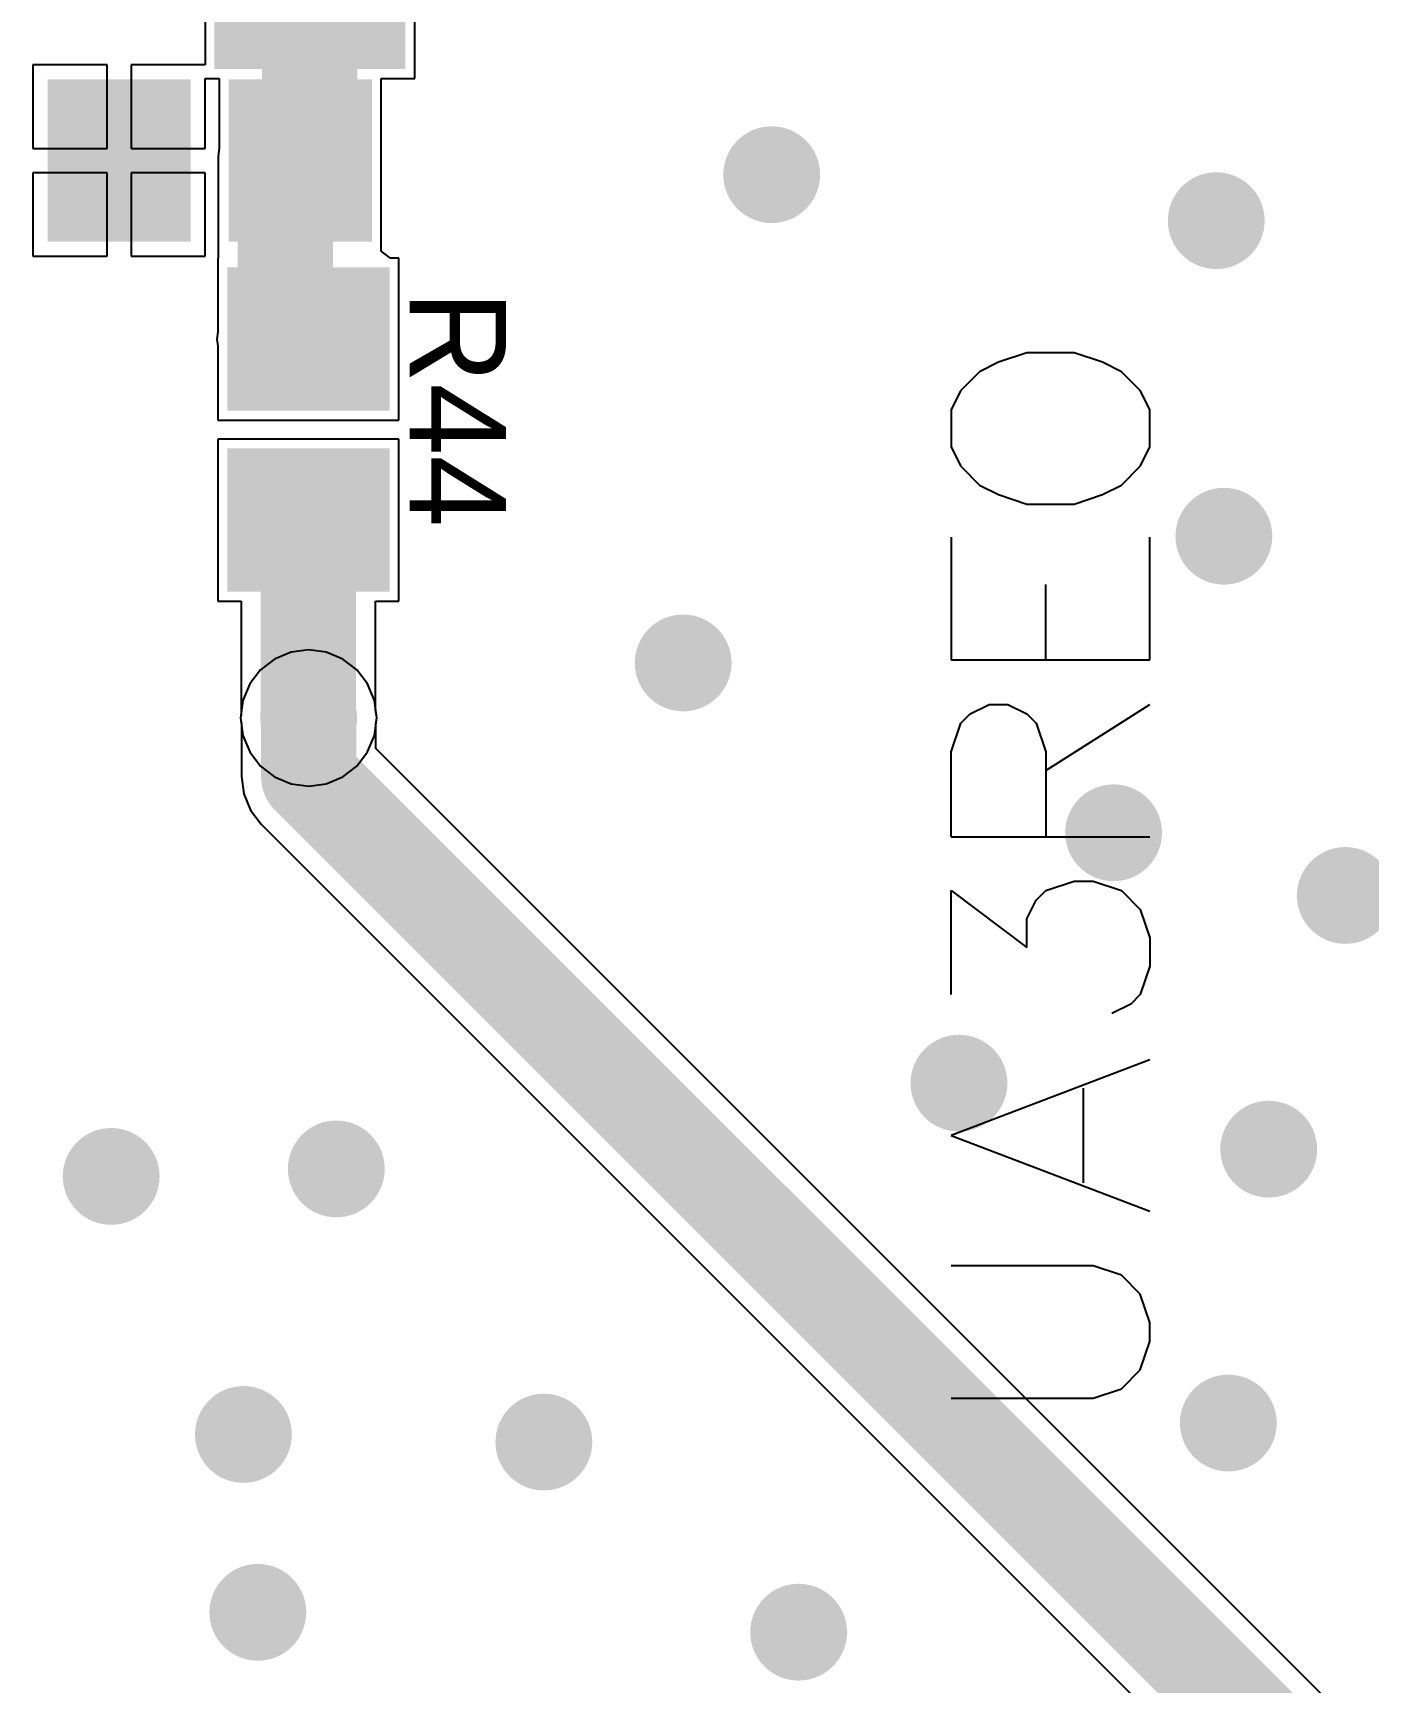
# Model space of a CAD drawing. Header units: millimetres. Extents: x 0 to 7.36, y -3.03 to 0.
# Drawn here: x 5.027 to 5.578, y -2.344 to -1.662 of the extents above; entities that cross this region are included whole.
import ezdxf

# ---------------------------------------------------------------- set-up
doc = ezdxf.new("R2010")
doc.units = ezdxf.units.MM
doc.header["$MEASUREMENT"] = 0
for name, color, linetype in [('BottomLayer', 5, 'Continuous'), ('MultiLayer', 9, 'Continuous'), ('TopLayer', 1, 'Continuous'), ('TopOverlay', 2, 'Continuous'), ('TopPaste', 8, 'Continuous'), ('TopSolder', 216, 'Continuous'), ('ViaHoleLayer', 16, 'Continuous')]:
    doc.layers.add(name, color=color, linetype=linetype)

# ---------------------------------------------------------------- blocks, each defined once
blk = doc.blocks.new('RES_0805_22')
at = {"layer": 'TopLayer'}
for points in [[(-0.06299, -0.02953), (-0.01181, -0.02953), (-0.06299, 0.02953), (-0.01181, 0.02953)], [(0.01181, -0.02953), (0.06299, -0.02953), (0.01181, 0.02953), (0.06299, 0.02953)]]:
    blk.add_solid(points, dxfattribs=at)
at = {"layer": 'TopPaste'}
for points in [[(-0.06299, -0.02953), (-0.01181, -0.02953), (-0.06299, 0.02953), (-0.01181, 0.02953)], [(0.01181, -0.02953), (0.06299, -0.02953), (0.01181, 0.02953), (0.06299, 0.02953)]]:
    blk.add_solid(points, dxfattribs=at)
at = {"layer": 'TopSolder'}
for points in [[(-0.06699, -0.03353), (-0.00781, -0.03353), (-0.06699, 0.03353), (-0.00781, 0.03353)], [(0.00781, -0.03353), (0.06699, -0.03353), (0.00781, 0.03353), (0.06699, 0.03353)]]:
    blk.add_solid(points, dxfattribs=at)
blk = doc.blocks.new('SS14_206')
at = {"layer": 'TopLayer'}
for points in [[(-0.08661, -0.03543), (-0.02362, -0.03543), (-0.08661, 0.03543), (-0.02362, 0.03543)], [(0.02362, -0.03543), (0.08661, -0.03543), (0.02362, 0.03543), (0.08661, 0.03543)]]:
    blk.add_solid(points, dxfattribs=at)
at = {"layer": 'TopOverlay', "const_width": 0.01}
for points in [[(-0.01182, 0.03146), (-0.01182, -0.03146)], [(-0.01178, 0.03146), (0.01178, 0.03146)], [(-0.00437, 0.03146), (-0.00437, -0.03146)], [(-0.01178, -0.03146), (0.01178, -0.03146)]]:
    blk.add_lwpolyline(points, dxfattribs=at)
at = {"layer": 'TopOverlay', "const_width": 0.005}
for points in [[(-0.01431, 0.03146, 1), (-0.00932, 0.03146, 1)], [(-0.01428, 0.03146, 1), (-0.00928, 0.03146, 1)], [(-0.00687, 0.03146, 1), (-0.00187, 0.03146, 1)], [(0.00928, 0.03146, 1), (0.01428, 0.03146, 1)], [(-0.01431, -0.03146, 1), (-0.00932, -0.03146, 1)], [(-0.01428, -0.03146, 1), (-0.00928, -0.03146, 1)], [(-0.00687, -0.03146, 1), (-0.00187, -0.03146, 1)], [(0.00928, -0.03146, 1), (0.01428, -0.03146, 1)]]:
    blk.add_lwpolyline(points, format="xyb", close=True, dxfattribs=at)
at = {"layer": 'TopPaste'}
for points in [[(-0.08661, -0.03543), (-0.02362, -0.03543), (-0.08661, 0.03543), (-0.02362, 0.03543)], [(0.02362, -0.03543), (0.08661, -0.03543), (0.02362, 0.03543), (0.08661, 0.03543)]]:
    blk.add_solid(points, dxfattribs=at)
at = {"layer": 'TopSolder'}
for points in [[(-0.09061, -0.03943), (-0.01962, -0.03943), (-0.09061, 0.03943), (-0.01962, 0.03943)], [(0.01962, -0.03943), (0.09061, -0.03943), (0.01962, 0.03943), (0.09061, 0.03943)]]:
    blk.add_solid(points, dxfattribs=at)
blk = doc.blocks.new('RES_0805_256')
at = {"layer": 'TopLayer'}
for points in [[(-0.06299, -0.02953), (-0.01181, -0.02953), (-0.06299, 0.02953), (-0.01181, 0.02953)], [(0.01181, -0.02953), (0.06299, -0.02953), (0.01181, 0.02953), (0.06299, 0.02953)]]:
    blk.add_solid(points, dxfattribs=at)
at = {"layer": 'TopPaste'}
for points in [[(-0.06299, -0.02953), (-0.01181, -0.02953), (-0.06299, 0.02953), (-0.01181, 0.02953)], [(0.01181, -0.02953), (0.06299, -0.02953), (0.01181, 0.02953), (0.06299, 0.02953)]]:
    blk.add_solid(points, dxfattribs=at)
at = {"layer": 'TopSolder'}
for points in [[(-0.06699, -0.03353), (-0.00781, -0.03353), (-0.06699, 0.03353), (-0.00781, 0.03353)], [(0.00781, -0.03353), (0.06699, -0.03353), (0.00781, 0.03353), (0.06699, 0.03353)]]:
    blk.add_solid(points, dxfattribs=at)

msp = doc.modelspace()

# ---------------------------------------------------------------- linework, layer by layer
at = {"layer": 'BottomLayer'}
for p, q in [((5.12683, -1.92092), (5.12101, -1.92539)), ((5.13361, -1.91811), (5.12683, -1.92092)), ((5.14089, -1.91715), (5.13361, -1.91811)), ((5.14816, -1.91811), (5.14089, -1.91715)), ((5.15494, -1.92092), (5.14816, -1.91811)), ((5.16077, -1.92539), (5.15494, -1.92092)), ((5.12101, -1.92539), (5.11654, -1.93121)), ((5.16523, -1.93121), (5.16077, -1.92539)), ((5.11654, -1.93121), (5.11373, -1.93799)), ((5.16804, -1.93799), (5.16523, -1.93121)), ((5.11373, -1.93799), (5.11277, -1.94527)), ((5.169, -1.94527), (5.16804, -1.93799)), ((5.11277, -1.94527), (5.11309, -1.94768)), ((5.11309, -1.94768), (5.11309, -1.96946)), ((5.16868, -1.94768), (5.169, -1.94527)), ((5.16868, -1.95794), (5.16868, -1.94768)), ((5.7747, -2.56395), (5.16868, -1.95794)), ((5.11309, -1.96946), (5.11404, -1.97665)), ((5.11404, -1.97665), (5.11681, -1.98336)), ((5.11681, -1.98336), (5.12123, -1.98911)), ((5.12123, -1.98911), (5.78004, -2.64792))]:
    msp.add_line(p, q, dxfattribs=at)
for points, const_width in [([(5.32213, -1.72082, 1), (5.34213, -1.72082, 1)], 0.02), ([(5.50576, -1.73982, 1), (5.52576, -1.73982, 1)], 0.02), ([(5.5089, -1.87019, 1), (5.5289, -1.87019, 1)], 0.02), ([(5.28557, -1.92253, 1), (5.30557, -1.92253, 1)], 0.02), ([(5.13089, -1.94527, 1), (5.15089, -1.94527, 1)], 0.02), ([(5.13104, -1.94527, 1), (5.15073, -1.94527, 1)], 0.01969), ([(5.13104, -1.96946, 1), (5.15073, -1.96946, 1)], 0.01969), ([(5.13104, -1.96946, 1), (5.15073, -1.96946, 1)], 0.01969), ([(5.46335, -1.9927, 1), (5.48335, -1.9927, 1)], 0.02), ([(5.55907, -2.0186, 1), (5.57907, -2.0186, 1)], 0.02), ([(5.39947, -2.09615, 1), (5.41947, -2.09615, 1)], 0.02), ([(5.52743, -2.12342, 1), (5.54743, -2.12342, 1)], 0.02), ([(5.14229, -2.13159, 1), (5.16229, -2.13159, 1)], 0.02), ([(5.0493, -2.13467, 1), (5.0693, -2.13467, 1)], 0.02), ([(5.51074, -2.23656, 1), (5.53074, -2.23656, 1)], 0.02), ([(5.10393, -2.24128, 1), (5.12393, -2.24128, 1)], 0.02), ([(5.22802, -2.24442, 1), (5.24802, -2.24442, 1)], 0.02), ([(5.10988, -2.31477, 1), (5.12988, -2.31477, 1)], 0.02), ([(5.33325, -2.32296, 1), (5.35325, -2.32296, 1)], 0.02)]:
    msp.add_lwpolyline(points, format="xyb", close=True, dxfattribs=dict(at, const_width=const_width))
at = {"layer": 'BottomLayer', "const_width": 0.03937}
for points in [[(5.14089, -1.96946), (5.14089, -1.94527)], [(5.14089, -1.96946), (5.7997, -2.62826)]]:
    msp.add_lwpolyline(points, dxfattribs=at)
at = {"layer": 'MultiLayer', "const_width": 0.02}
for points in [[(5.32213, -1.72082, 1), (5.34213, -1.72082, 1)], [(5.50576, -1.73982, 1), (5.52576, -1.73982, 1)], [(5.5089, -1.87019, 1), (5.5289, -1.87019, 1)], [(5.28557, -1.92253, 1), (5.30557, -1.92253, 1)], [(5.13089, -1.94527, 1), (5.15089, -1.94527, 1)], [(5.46335, -1.9927, 1), (5.48335, -1.9927, 1)], [(5.55907, -2.0186, 1), (5.57907, -2.0186, 1)], [(5.39947, -2.09615, 1), (5.41947, -2.09615, 1)], [(5.52743, -2.12342, 1), (5.54743, -2.12342, 1)], [(5.14229, -2.13159, 1), (5.16229, -2.13159, 1)], [(5.0493, -2.13467, 1), (5.0693, -2.13467, 1)], [(5.51074, -2.23656, 1), (5.53074, -2.23656, 1)], [(5.10393, -2.24128, 1), (5.12393, -2.24128, 1)], [(5.22802, -2.24442, 1), (5.24802, -2.24442, 1)], [(5.10988, -2.31477, 1), (5.12988, -2.31477, 1)], [(5.33325, -2.32296, 1), (5.35325, -2.32296, 1)]]:
    msp.add_lwpolyline(points, format="xyb", close=True, dxfattribs=at)
at = {"layer": 'TopLayer'}
for p, q in [((5.09809, -1.6023), (5.09809, -1.67547)), ((5.1847, -1.68104), (5.1847, -1.6023)), ((5.0576, -1.67547), (5.02701, -1.67547)), ((5.02701, -1.67547), (5.02701, -1.71)), ((5.0576, -1.71), (5.0576, -1.67547)), ((5.09809, -1.67547), (5.0676, -1.67547)), ((5.0676, -1.67547), (5.0676, -1.71)), ((5.09819, -1.71), (5.09819, -1.68104)), ((5.09819, -1.68104), (5.10394, -1.68104)), ((5.10394, -1.68104), (5.10394, -1.70979)), ((5.17087, -1.7524), (5.17087, -1.68104)), ((5.17087, -1.68104), (5.1847, -1.68104)), ((5.10394, -1.70979), (5.10346, -1.71345)), ((5.02701, -1.71), (5.0576, -1.71)), ((5.0676, -1.71), (5.09819, -1.71)), ((5.10346, -1.71345), (5.10346, -1.75525)), ((5.0576, -1.72), (5.02701, -1.72)), ((5.02701, -1.72), (5.02701, -1.75453)), ((5.0576, -1.75453), (5.0576, -1.72)), ((5.09819, -1.72), (5.0676, -1.72)), ((5.0676, -1.72), (5.0676, -1.75453)), ((5.09819, -1.75453), (5.09819, -1.72)), ((5.02701, -1.75453), (5.0576, -1.75453)), ((5.0676, -1.75453), (5.09819, -1.75453)), ((5.10346, -1.75525), (5.10335, -1.75525)), ((5.10335, -1.75525), (5.10335, -1.78571)), ((5.17469, -1.75525), (5.17087, -1.7524)), ((5.17815, -1.75525), (5.17469, -1.75525)), ((5.17815, -1.82218), (5.17815, -1.75525)), ((5.10335, -1.78571), (5.10295, -1.78871)), ((5.10295, -1.78871), (5.10335, -1.79171)), ((5.10335, -1.79171), (5.10335, -1.82218)), ((5.10335, -1.82218), (5.17815, -1.82218)), ((5.17815, -1.83005), (5.10335, -1.83005)), ((5.10335, -1.83005), (5.10335, -1.89698)), ((5.17815, -1.89698), (5.17815, -1.83005)), ((5.10335, -1.89698), (5.11295, -1.89698)), ((5.11295, -1.89698), (5.11295, -1.9439)), ((5.16854, -1.94181), (5.16854, -1.89698)), ((5.16854, -1.89698), (5.17815, -1.89698)), ((5.11295, -1.9439), (5.11277, -1.94527)), ((5.11277, -1.94527), (5.11373, -1.95254)), ((5.16804, -1.95254), (5.169, -1.94527)), ((5.169, -1.94527), (5.16854, -1.94181)), ((5.11373, -1.95254), (5.11654, -1.95933)), ((5.16523, -1.95933), (5.16804, -1.95254)), ((5.11654, -1.95933), (5.12101, -1.96515)), ((5.16077, -1.96515), (5.16523, -1.95933)), ((5.12101, -1.96515), (5.12683, -1.96962)), ((5.15494, -1.96962), (5.16077, -1.96515)), ((5.12683, -1.96962), (5.13361, -1.97242)), ((5.13361, -1.97242), (5.14089, -1.97338)), ((5.14089, -1.97338), (5.14816, -1.97242)), ((5.14816, -1.97242), (5.15494, -1.96962))]:
    msp.add_line(p, q, dxfattribs=at)
at = {"layer": 'TopLayer', "const_width": 0.03937}
for points in [[(5.14125, -1.71345), (5.14125, -1.64181)], [(5.13125, -1.78821), (5.13125, -1.71345)], [(5.13075, -1.78871), (5.13125, -1.78821)], [(5.14075, -1.94513), (5.14075, -1.86352)], [(5.14075, -1.94513), (5.14089, -1.94527)]]:
    msp.add_lwpolyline(points, dxfattribs=at)
at = {"layer": 'TopLayer'}
for points, const_width in [([(5.12141, -1.71345, 1), (5.14109, -1.71345, 1)], 0.01969), ([(5.13141, -1.71345, 1), (5.15109, -1.71345, 1)], 0.01969), ([(5.32213, -1.72082, 1), (5.34213, -1.72082, 1)], 0.02), ([(5.50576, -1.73982, 1), (5.52576, -1.73982, 1)], 0.02), ([(5.12091, -1.78871, 1), (5.14059, -1.78871, 1)], 0.01969), ([(5.12141, -1.78821, 1), (5.14109, -1.78821, 1)], 0.01969), ([(5.12141, -1.78821, 1), (5.14109, -1.78821, 1)], 0.01969), ([(5.13091, -1.86352, 1), (5.15059, -1.86352, 1)], 0.01969), ([(5.5089, -1.87019, 1), (5.5289, -1.87019, 1)], 0.02), ([(5.28557, -1.92253, 1), (5.30557, -1.92253, 1)], 0.02), ([(5.13089, -1.94527, 1), (5.15089, -1.94527, 1)], 0.02), ([(5.13091, -1.94513, 1), (5.15059, -1.94513, 1)], 0.01969), ([(5.13091, -1.94513, 1), (5.15059, -1.94513, 1)], 0.01969), ([(5.13104, -1.94527, 1), (5.15073, -1.94527, 1)], 0.01969), ([(5.46335, -1.9927, 1), (5.48335, -1.9927, 1)], 0.02), ([(5.55907, -2.0186, 1), (5.57907, -2.0186, 1)], 0.02), ([(5.39947, -2.09615, 1), (5.41947, -2.09615, 1)], 0.02), ([(5.52743, -2.12342, 1), (5.54743, -2.12342, 1)], 0.02), ([(5.14229, -2.13159, 1), (5.16229, -2.13159, 1)], 0.02), ([(5.0493, -2.13467, 1), (5.0693, -2.13467, 1)], 0.02), ([(5.51074, -2.23656, 1), (5.53074, -2.23656, 1)], 0.02), ([(5.10393, -2.24128, 1), (5.12393, -2.24128, 1)], 0.02), ([(5.22802, -2.24442, 1), (5.24802, -2.24442, 1)], 0.02), ([(5.10988, -2.31477, 1), (5.12988, -2.31477, 1)], 0.02), ([(5.33325, -2.32296, 1), (5.35325, -2.32296, 1)], 0.02)]:
    msp.add_lwpolyline(points, format="xyb", close=True, dxfattribs=dict(at, const_width=const_width))
at = {"layer": 'TopOverlay'}
for p, q in [((5.42581, -1.79832), (5.418, -1.80222)), ((5.43752, -1.79441), (5.42581, -1.79832)), ((5.45705, -1.79441), (5.43752, -1.79441)), ((5.46876, -1.79832), (5.45705, -1.79441)), ((5.47657, -1.80222), (5.46876, -1.79832)), ((5.418, -1.80222), (5.41019, -1.81003)), ((5.48438, -1.81003), (5.47657, -1.80222)), ((5.41019, -1.81003), (5.40629, -1.81784)), ((5.48829, -1.81784), (5.48438, -1.81003)), ((5.40629, -1.81784), (5.40629, -1.83346)), ((5.48829, -1.83346), (5.48829, -1.81784)), ((5.40629, -1.83346), (5.41019, -1.84127)), ((5.48438, -1.84127), (5.48829, -1.83346)), ((5.41019, -1.84127), (5.418, -1.84908)), ((5.47657, -1.84908), (5.48438, -1.84127)), ((5.418, -1.84908), (5.42581, -1.85299)), ((5.42581, -1.85299), (5.43752, -1.85689)), ((5.45705, -1.85689), (5.46876, -1.85299)), ((5.46876, -1.85299), (5.47657, -1.84908)), ((5.43752, -1.85689), (5.45705, -1.85689)), ((5.40629, -1.87056), (5.40629, -1.92132)), ((5.48829, -1.92132), (5.48829, -1.87056)), ((5.44533, -1.92132), (5.44533, -1.89008)), ((5.40629, -1.92132), (5.48829, -1.92132)), ((5.4141, -1.94358), (5.42191, -1.93967)), ((5.42191, -1.93967), (5.42972, -1.93967)), ((5.42972, -1.93967), (5.43752, -1.94358)), ((5.44533, -1.96701), (5.48829, -1.93967)), ((5.40629, -1.9592), (5.41019, -1.94748)), ((5.41019, -1.94748), (5.4141, -1.94358)), ((5.43752, -1.94358), (5.44143, -1.94748)), ((5.44143, -1.94748), (5.44533, -1.9592)), ((5.40629, -1.99434), (5.40629, -1.9592)), ((5.44533, -1.9592), (5.44533, -1.99434)), ((5.40629, -1.99434), (5.48829, -1.99434)), ((5.44533, -2.0166), (5.45705, -2.0127)), ((5.45705, -2.0127), (5.46486, -2.0127)), ((5.46486, -2.0127), (5.47657, -2.0166)), ((5.40629, -2.05955), (5.40629, -2.0166)), ((5.40629, -2.0166), (5.43752, -2.04003)), ((5.43752, -2.02831), (5.44143, -2.0205)), ((5.44143, -2.0205), (5.44533, -2.0166)), ((5.47657, -2.0166), (5.48438, -2.02441)), ((5.43752, -2.04003), (5.43752, -2.02831)), ((5.48438, -2.02441), (5.48829, -2.03612)), ((5.48829, -2.03612), (5.48829, -2.04784)), ((5.48829, -2.04784), (5.48438, -2.05955)), ((5.48048, -2.06346), (5.47267, -2.06736)), ((5.48438, -2.05955), (5.48048, -2.06346)), ((5.48829, -2.0865), (5.40629, -2.11774)), ((5.46095, -2.13726), (5.46095, -2.09821)), ((5.40629, -2.11774), (5.48829, -2.14898)), ((5.46486, -2.17162), (5.40629, -2.17162)), ((5.47657, -2.17553), (5.46486, -2.17162)), ((5.48438, -2.18334), (5.47657, -2.17553)), ((5.48829, -2.19505), (5.48438, -2.18334)), ((5.48829, -2.20286), (5.48829, -2.19505)), ((5.48438, -2.21458), (5.48829, -2.20286)), ((5.47657, -2.22239), (5.48438, -2.21458)), ((5.40629, -2.22629), (5.46486, -2.22629)), ((5.46486, -2.22629), (5.47657, -2.22239))]:
    msp.add_line(p, q, dxfattribs=at)
at = {"layer": 'ViaHoleLayer', "const_width": 0.00956}
for points in [[(5.32735, -1.72082, 1), (5.33691, -1.72082, 1)], [(5.51098, -1.73982, 1), (5.52054, -1.73982, 1)], [(5.51412, -1.87019, 1), (5.52368, -1.87019, 1)], [(5.29079, -1.92253, 1), (5.30035, -1.92253, 1)], [(5.13611, -1.94527, 1), (5.14567, -1.94527, 1)], [(5.46857, -1.9927, 1), (5.47813, -1.9927, 1)], [(5.56429, -2.0186, 1), (5.57386, -2.0186, 1)], [(5.40469, -2.09615, 1), (5.41425, -2.09615, 1)], [(5.53265, -2.12342, 1), (5.54221, -2.12342, 1)], [(5.05452, -2.13467, 1), (5.06408, -2.13467, 1)], [(5.14751, -2.13159, 1), (5.15707, -2.13159, 1)], [(5.51596, -2.23656, 1), (5.52552, -2.23656, 1)], [(5.10915, -2.24128, 1), (5.11871, -2.24128, 1)], [(5.23324, -2.24442, 1), (5.2428, -2.24442, 1)], [(5.1151, -2.31477, 1), (5.12466, -2.31477, 1)], [(5.33847, -2.32296, 1), (5.34803, -2.32296, 1)]]:
    msp.add_lwpolyline(points, format="xyb", close=True, dxfattribs=at)

# ---------------------------------------------------------------- block references
for name, p, rotation in [('SS14_206', (5.1414, -1.58655), 90), ('RES_0805_22', (5.1, -1.715), 360), ('RES_0805_256', (5.14075, -1.82611), 270)]:
    msp.add_blockref(name, p, dxfattribs=dict(rotation=rotation))

# ---------------------------------------------------------------- texts
at = {"layer": 'TopOverlay'}
msp.add_text('R44', height=0.039894, rotation=270, dxfattribs=at).set_placement((5.18254, -1.76858))

doc.saveas('drawing.dxf')
